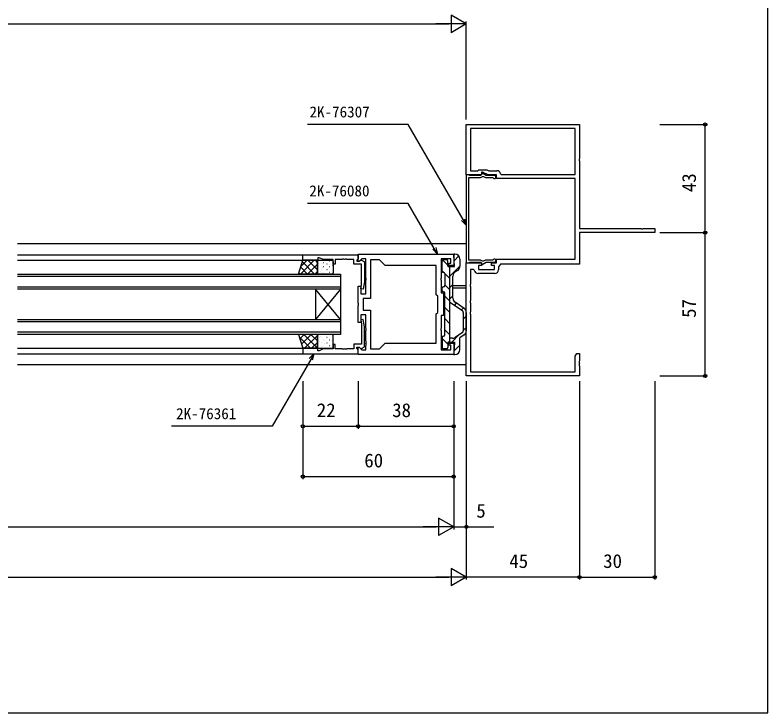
# Model space of a CAD drawing. Units: millimetres, scale not verified. Extents: x -437 to 438, y -681 to 679.
# Drawn here: x 138.8 to 438.3, y -681.2 to -403.7 of the extents above; entities that cross this region are included whole.
import ezdxf
from ezdxf.enums import TextEntityAlignment as Align

# ---------------------------------------------------------------- set-up
doc = ezdxf.new("R2010")
doc.units = ezdxf.units.MM
doc.header["$LTSCALE"] = 4
for name, color, linetype in [('0-2_YKK_11', 7, 'Continuous'), ('0-3_YKK_12', 2, 'Continuous'), ('0-4_YKK_13', 4, 'Continuous'), ('0-6_YKK_D', 6, 'Continuous'), ('0-7_YKK_ZWAK', 7, 'Continuous')]:
    doc.layers.add(name, color=color, linetype=linetype)
doc.styles.add('ＭＳ ゴシック', font='')
doc.styles.get('ＭＳ ゴシック').set_extended_font_data('MS Gothic')

msp = doc.modelspace()

# ---------------------------------------------------------------- linework, layer by layer
at = {"layer": '0-2_YKK_11'}
msp.add_line((329.63, -506.43), (322.97, -506.43), dxfattribs=at)
for points in [[(318.3, -547.2), (318.3, -502.2), (324.3, -502.2), (324.3, -503.2), (323.1, -503.2), (323.1, -504.8), (329.5, -504.8), (329.5, -503.2), (328.3, -503.2), (328.3, -502.2), (330.3, -502.2), (330.3, -500.7), (361.67, -500.7), (361.67, -468.7), (330.3, -468.7), (330.3, -467.2), (326.945, -467.2), (324.8, -466.2), (324.3, -466.2), (324.3, -467.2), (318.3, -467.2), (318.3, -447.2), (363.3, -447.2), (363.3, -460.742), (363.18, -460.925), (363.18, -461.475), (363.3, -461.658), (363.3, -488.57), (387.842, -488.57), (388.025, -488.69), (388.575, -488.69), (388.758, -488.57), (393.3, -488.57), (393.3, -490.2), (363.3, -490.2), (363.3, -502.7), (331.9, -502.7), (331.13, -503.8), (331.13, -504.93)], [(361.67, -448.83), (319.93, -448.83), (319.93, -465.57), (322.93, -465.57), (323.3, -465.2), (326.512, -465.2), (327.306, -465.57), (330.43, -465.57)], [(331.909, -466.82), (332.205, -467.07), (361.67, -467.07), (361.67, -448.83)], [(329.5, -467.5), (326.151, -467.5), (324.575, -466.59), (324.05, -467.5), (319.733, -467.5), (319.473, -467.35), (319.3, -467.25), (318.3, -467.25)], [(318.3, -467.25), (318.3, -502.15), (319.3, -502.15), (319.473, -502.05), (319.733, -501.9), (324.05, -501.9), (324.575, -502.81), (326.151, -501.9), (329.5, -501.9)], [(329.001, -500.967), (328.752, -501.1), (325.937, -501.1), (325.119, -501.572), (324.73, -501.494), (323.935, -501.1), (319.3, -501.1), (319.3, -468.3), (323.935, -468.3), (324.73, -467.906), (325.119, -467.828), (325.937, -468.3), (328.752, -468.3), (329.001, -468.433)], [(275.3, -498.7), (313.3, -498.7), (313.3, -503.2), (311.3, -503.2), (311.3, -502.4), (312.1, -502.4), (312.1, -500.63), (308.3, -500.63), (308.3, -508.242), (308.18, -508.425), (308.18, -508.975), (308.3, -509.158), (308.3, -514.2), (309.3, -514.2), (309.3, -518.242), (309.18, -518.425), (309.18, -518.975), (309.3, -519.158), (309.3, -523.2), (308.3, -523.2), (308.3, -528.242), (308.18, -528.425), (308.18, -528.975), (308.3, -529.158), (308.3, -536.77), (312.1, -536.77), (312.1, -535), (311.3, -535), (311.3, -534.2), (313.3, -534.2), (313.3, -538.7), (275.3, -538.7), (275.3, -535.9), (275.67, -535.746), (276.694, -536.77), (278.3, -536.77), (278.3, -535.158), (278.42, -534.975), (278.42, -534.425), (278.3, -534.242)], [(278.3, -534.242), (278.3, -534.158), (278.42, -533.975), (278.42, -533.425), (278.3, -533.242), (278.3, -529.158), (278.42, -528.975), (278.42, -528.425), (278.3, -528.242), (278.3, -522.9), (276.3, -522.9), (276.3, -525.9), (275.3, -525.9), (275.3, -519.158), (275.42, -518.975), (275.42, -518.425), (275.3, -518.242), (275.3, -511.5), (276.3, -511.5), (276.3, -514.5), (278.3, -514.5), (278.3, -509.158), (278.42, -508.975), (278.42, -508.425), (278.3, -508.242), (278.3, -500.63), (276.694, -500.63), (275.67, -501.654), (275.3, -501.5), (275.3, -498.7)], [(321.487, -505.155), (321.19, -504.9), (319.93, -504.9), (319.93, -510.742), (319.81, -510.925), (319.81, -511.475), (319.93, -511.658), (319.93, -517.242), (319.81, -517.425), (319.81, -517.975), (319.93, -518.158), (319.93, -521.742), (319.81, -521.925), (319.81, -522.475), (319.93, -522.658), (319.93, -545.57), (361.67, -545.57), (361.67, -539.291), (362.3, -538.2), (363.3, -538.2), (363.3, -541.242), (363.18, -541.425), (363.18, -541.975), (363.3, -542.158), (363.3, -542.242), (363.18, -542.425), (363.18, -542.975), (363.3, -543.158), (363.3, -547.2), (318.3, -547.2)]]:
    msp.add_lwpolyline(points, dxfattribs=at)
for points in [[(253.3, -499), (275.3, -499), (275.3, -500.63), (275, -500.93), (274.8, -501.13), (274.8, -501.6), (275.75, -501.6), (276.25, -501.1), (276.588, -501.1), (277.8, -501.8), (277.8, -509.808), (277.292, -512.687), (276.308, -512.513), (276.6, -510.855), (276.6, -502.8), (273.6, -502.8), (273.6, -500.93), (270.808, -500.93), (270.625, -500.81), (270.075, -500.81), (269.892, -500.93), (269.808, -500.93), (269.625, -500.81), (269.075, -500.81), (268.892, -500.93), (266.1, -500.93), (266.1, -502.7), (265.3, -502.7), (265.3, -500.93), (261.365, -500.93), (259.8, -500.2), (259.3, -500.2), (259.3, -501.2), (253.3, -501.2)], [(286.03, -534.1), (306.37, -534.1), (306.37, -522.53), (307, -521.9), (307, -515.5), (306.37, -514.87), (306.37, -503.3), (286.03, -503.3), (283.73, -501), (280.23, -501), (280.23, -516.43), (277.23, -516.43), (277.23, -520.97), (280.23, -520.97), (280.23, -536.4), (283.73, -536.4)], [(253.3, -538.4), (275.3, -538.4), (275.3, -536.77), (275, -536.47), (274.8, -536.27), (274.8, -535.8), (275.75, -535.8), (276.25, -536.3), (276.588, -536.3), (277.8, -535.6), (277.8, -527.592), (277.292, -524.713), (276.308, -524.887), (276.6, -526.545), (276.6, -534.6), (273.6, -534.6), (273.6, -536.47), (270.808, -536.47), (270.625, -536.59), (270.075, -536.59), (269.892, -536.47), (269.808, -536.47), (269.625, -536.59), (269.075, -536.59), (268.892, -536.47), (266.1, -536.47), (266.1, -534.7), (265.3, -534.7), (265.3, -536.47), (261.365, -536.47), (259.8, -537.2), (259.3, -537.2), (259.3, -536.2), (253.3, -536.2)]]:
    msp.add_lwpolyline(points, close=True, dxfattribs=at)
for centre, radius, start, end in [((330.43, -467.07), 1.5, 9.59408, 89.99999), ((329.5, -468.1), 0.6, 213.74896, 89.99997), ((329.5, -501.3), 0.6, 270.00003, 146.25104), ((322.97, -504.93), 1.5, 188.62693, 270), ((329.63, -504.93), 1.5, 270.00001, 359.99999)]:
    msp.add_arc(centre, radius, start, end, dxfattribs=at)
at = {"layer": '0-3_YKK_12'}
for p, q in [((318.3, -494.7), (139.8, -494.7)), ((139.8, -499), (275.3, -499)), ((139.8, -501.2), (253.3, -501.2)), ((139.8, -506.7), (268.3, -506.7)), ((268.3, -507.7), (139.8, -507.7)), ((139.8, -511.7), (268.3, -511.7)), ((313, -511.2), (318.3, -511.2)), ((258.3, -512.7), (258.3, -524.7)), ((268.3, -512.7), (258.3, -524.7)), ((268.3, -524.7), (258.3, -512.7)), ((268.3, -512.7), (268.3, -524.7)), ((139.8, -524.7), (268.3, -524.7)), ((268.3, -525.7), (139.8, -525.7)), ((139.8, -529.7), (268.3, -529.7)), ((139.8, -536.2), (253.3, -536.2)), ((139.8, -538.4), (252.308, -538.4)), ((139.8, -538.4), (275.3, -538.4)), ((139.8, -542.7), (318.3, -542.7))]:
    msp.add_line(p, q, dxfattribs=at)
for points in [[(268.3, -506.7), (268.3, -512.7), (139.8, -512.7)], [(268.3, -524.7), (268.3, -530.7), (139.8, -530.7)]]:
    msp.add_lwpolyline(points, dxfattribs=at)
at = {"layer": '0-4_YKK_13'}
for p, q in [((313.451, -501.369), (315.365, -499.455)), ((313.6, -498.7), (313.8, -498.7)), ((257.835, -501.2), (252.335, -506.7)), ((255.006, -501.2), (252.514, -503.692)), ((253.102, -501.829), (257.972, -506.7)), ((259.085, -502.779), (255.163, -506.7)), ((255.301, -501.2), (259.085, -504.984)), ((258.129, -501.2), (259.085, -502.156)), ((259.085, -506.2), (259.085, -501.7)), ((259.38, -501.415), (259.418, -501.415)), ((259.504, -501.381), (259.512, -501.383)), ((259.515, -502.298), (259.578, -502.339)), ((259.585, -501.2), (264.8, -501.2)), ((260.591, -502.626), (260.629, -502.626)), ((261.562, -502.109), (261.569, -502.112)), ((261.66, -501.415), (261.698, -501.415)), ((262.871, -502.626), (262.909, -502.626)), ((263.902, -502.938), (263.909, -502.94)), ((263.94, -501.415), (263.978, -501.415)), ((265.134, -503.079), (265.197, -503.12)), ((265.151, -502.626), (265.189, -502.626)), ((265.3, -501.7), (265.3, -506.2)), ((308.7, -505.5), (308.7, -501.5)), ((308.925, -501.083), (311, -503.158)), ((310.5, -501), (309.2, -501)), ((311, -503.4), (311, -501.5)), ((315.8, -500.7), (315.8, -503.543)), ((251.746, -506.13), (252.316, -506.7)), ((252.424, -503.98), (255.144, -506.7)), ((259.085, -505.607), (257.992, -506.7)), ((259.38, -503.658), (259.418, -503.658)), ((259.38, -505.9), (259.418, -505.9)), ((260.178, -505.675), (260.241, -505.717)), ((260.591, -504.869), (260.629, -504.869)), ((260.628, -506.04), (260.635, -506.043)), ((261.113, -504.081), (261.12, -504.083)), ((261.532, -503.633), (261.595, -503.674)), ((261.66, -503.658), (261.698, -503.658)), ((261.66, -505.9), (261.698, -505.9)), ((262.871, -504.869), (262.909, -504.869)), ((263.17, -504.809), (263.177, -504.812)), ((263.94, -503.658), (263.978, -503.658)), ((263.94, -505.9), (263.978, -505.9)), ((265.151, -504.869), (265.189, -504.869)), ((308.7, -505.348), (309.355, -506.003)), ((309.3, -506), (309.2, -506)), ((311.542, -503.7), (311.8, -503.958)), ((311.8, -507.51), (315.8, -503.51)), ((311.8, -533.7), (311.8, -503.7)), ((314.792, -505.279), (314.008, -505.727)), ((264.8, -506.7), (259.585, -506.7)), ((309.797, -506.445), (311.8, -508.448)), ((309.8, -506.5), (309.8, -511.2)), ((313, -516.244), (313, -507.464)), ((309.3, -511.7), (309.2, -511.7)), ((309.8, -510.938), (311.8, -512.938)), ((311.8, -512), (313, -510.8)), ((308.7, -513.2), (308.7, -512.2)), ((309.2, -513.7), (309.3, -513.7)), ((309.8, -530.9), (309.8, -514.2)), ((313, -512.2), (318.3, -512.2)), ((309.8, -515.429), (311.8, -517.429)), ((311.8, -516.49), (313, -515.29)), ((316.749, -521.297), (311.8, -517.931)), ((317.423, -520.308), (313.876, -517.898)), ((309.8, -519.919), (311.8, -521.919)), ((313.615, -519.165), (314.475, -518.305)), ((316.288, -520.983), (317.149, -520.122)), ((317.1, -521.958), (317.1, -529.242)), ((317.1, -524.661), (318.3, -523.461)), ((318.3, -521.962), (318.3, -529.243)), ((309.8, -524.409), (311.8, -526.409)), ((309.8, -528.899), (311.8, -530.899)), ((316.75, -529.903), (313.881, -531.854)), ((317.1, -529.151), (318.3, -527.951)), ((251.892, -531.732), (256.36, -536.2)), ((253.791, -530.7), (252.099, -532.391)), ((256.619, -530.7), (252.777, -534.542)), ((253.688, -530.7), (259.085, -536.097)), ((259.085, -531.063), (253.948, -536.2)), ((256.517, -530.7), (259.085, -533.268)), ((259.085, -531.2), (259.085, -535.7)), ((259.38, -532.81), (259.418, -532.81)), ((264.8, -530.7), (259.585, -530.7)), ((259.866, -531.914), (259.929, -531.955)), ((260.456, -531.548), (260.463, -531.55)), ((260.591, -531.779), (260.629, -531.779)), ((261.66, -532.81), (261.698, -532.81)), ((262.548, -532.289), (262.555, -532.291)), ((262.871, -531.779), (262.909, -531.779)), ((263.94, -532.81), (263.978, -532.81)), ((264.606, -533.017), (264.613, -533.02)), ((265.151, -531.779), (265.189, -531.779)), ((265.3, -535.7), (265.3, -531.2)), ((308.7, -531.9), (308.7, -535.9)), ((308.7, -532.289), (311, -534.589)), ((309.3, -531.4), (309.2, -531.4)), ((312.756, -532.2), (311.8, -532.2)), ((312.551, -533.7), (315.493, -530.758)), ((317.423, -530.898), (315.8, -532)), ((315.8, -536.7), (315.8, -532)), ((253.194, -535.862), (253.531, -536.2)), ((259.085, -533.891), (256.776, -536.2)), ((259.274, -535.391), (259.282, -535.393)), ((259.38, -535.053), (259.418, -535.053)), ((259.724, -533.419), (259.731, -533.422)), ((260.529, -535.291), (260.592, -535.333)), ((260.591, -534.021), (260.629, -534.021)), ((261.66, -535.053), (261.698, -535.053)), ((261.883, -533.249), (261.946, -533.29)), ((262.064, -534.248), (262.071, -534.25)), ((262.871, -534.021), (262.909, -534.021)), ((263.94, -535.053), (263.978, -535.053)), ((264.156, -534.989), (264.163, -534.991)), ((265.151, -534.021), (265.189, -534.021)), ((311, -534), (311, -535.9)), ((311.3, -533.7), (313.6, -533.7)), ((313.6, -533.7), (313.301, -538.381)), ((313.365, -537.376), (315.8, -534.941)), ((259.585, -536.2), (264.8, -536.2)), ((261.332, -536.119), (261.339, -536.122)), ((310.5, -536.4), (309.2, -536.4)), ((313.6, -538.7), (313.8, -538.7))]:
    msp.add_line(p, q, dxfattribs=at)
msp.add_lwpolyline([(311.3, -503.7), (313.6, -503.7), (313.301, -499.019)], dxfattribs=at)
for points in [[(253.3, -501.2), (259.085, -501.2), (259.085, -506.7), (251.566, -506.7)], [(253.3, -536.2), (259.085, -536.2), (259.085, -530.7), (251.566, -530.7)]]:
    msp.add_lwpolyline(points, close=True, dxfattribs=at)
for centre, radius, start, end in [((313.6, -499), 0.3, 90, 183.65976), ((313.8, -500.7), 2, 360, 90), ((259.585, -501.7), 0.5, 90, 180), ((264.8, -501.7), 0.5, 0, 90), ((309.2, -501.5), 0.5, 89.99641, 179.99641), ((310.5, -501.5), 0.5, 359.99641, 89.99641), ((309.2, -505.5), 0.5, 179.99641, 270), ((309.3, -506.5), 0.5, 360, 89.99997), ((311.3, -503.4), 0.3, 179.99641, 270), ((315, -507.464), 2, 119.74538, 180), ((313.8, -503.543), 2, 299.74538, 360), ((259.585, -506.2), 0.5, 180, 270), ((264.8, -506.2), 0.5, 270, 0), ((309.2, -512.2), 0.5, 89.99641, 179.99641), ((309.3, -511.2), 0.5, 269.99641, 360), ((309.2, -513.2), 0.5, 179.99641, 269.99641), ((309.3, -514.2), 0.5, 0, 89.97137), ((315, -516.244), 2, 180, 235.81101), ((316.3, -521.962), 2, 0.00289, 55.81101), ((316.3, -521.958), 0.8, 0.00289, 55.78387), ((316.3, -529.242), 0.8, 304.21613, 0.00289), ((316.3, -529.244), 2, 304.16806, 0.00289), ((259.585, -531.2), 0.5, 90, 180), ((264.8, -531.2), 0.5, 0, 90), ((309.2, -531.9), 0.5, 90, 180.00359), ((309.3, -530.9), 0.5, 270, 0), ((312.756, -530.2), 2, 270, 304.21613), ((259.585, -535.7), 0.5, 180, 270), ((264.8, -535.7), 0.5, 270, 0), ((309.2, -535.9), 0.5, 180.00359, 270.00359), ((310.5, -535.9), 0.5, 270.00359, 0.00359), ((311.3, -534), 0.3, 90, 180.00359), ((313.6, -538.4), 0.3, 176.34024, 270), ((313.8, -536.7), 2, 270, 0)]:
    msp.add_arc(centre, radius, start, end, dxfattribs=at)
at = {"layer": '0-6_YKK_D'}
for p, q in [((318.3, -407.2), (312.238, -403.7)), ((312.238, -403.7), (312.238, -410.7)), ((30.3, -407.2), (311.3, -407.2)), ((318.3, -407.2), (306.176, -407.2)), ((318.3, -407.2), (312.238, -410.7)), ((318.3, -445.2), (318.3, -406.2)), ((395.3, -447.2), (414.3, -447.2)), ((413.3, -490.2), (413.3, -447.2)), ((395.3, -490.2), (414.3, -490.2)), ((395.3, -490.2), (414.3, -490.2)), ((413.3, -547.2), (413.3, -490.2)), ((395.3, -547.2), (414.3, -547.2)), ((253.3, -549.2), (253.3, -568.2)), ((253.3, -549.2), (253.3, -588.2)), ((275.3, -549.2), (275.3, -568.2)), ((275.3, -549.2), (275.3, -568.2)), ((313.3, -549.2), (313.3, -568.2)), ((313.3, -549.2), (313.3, -588.2)), ((313.3, -549.2), (313.3, -608.2)), ((313.3, -549.2), (313.3, -608.2)), ((318.3, -549.2), (318.3, -608.2)), ((318.3, -549.2), (318.3, -628.2)), ((318.3, -549.2), (318.3, -628.2)), ((363.3, -549.2), (363.3, -628.2)), ((363.3, -549.2), (363.3, -628.2)), ((393.3, -549.2), (393.3, -628.2)), ((253.3, -567.2), (275.3, -567.2)), ((275.3, -567.2), (313.3, -567.2)), ((253.3, -587.2), (313.3, -587.2)), ((313.3, -607.2), (307.238, -603.7)), ((307.238, -603.7), (307.238, -610.7)), ((-29.7, -607.2), (306.3, -607.2)), ((313.3, -607.2), (301.176, -607.2)), ((313.3, -607.2), (307.238, -610.7)), ((318.3, -627.2), (312.238, -623.7)), ((312.238, -623.7), (312.238, -630.7)), ((-329.7, -627.2), (311.3, -627.2)), ((318.3, -627.2), (306.176, -627.2)), ((318.3, -627.2), (312.238, -630.7)), ((363.3, -627.2), (318.3, -627.2)), ((363.3, -627.2), (393.3, -627.2))]:
    msp.add_line(p, q, dxfattribs=at)
for points in [[(318.3, -487.2), (317.025, -484.992), (295.206, -447.2), (255.127, -447.2)], [(306.811, -498.7), (305.536, -496.492), (295.206, -478.6), (255.127, -478.6)], [(317.617, -484.65), (318.3, -487.2), (316.433, -485.333)], [(306.127, -496.15), (306.811, -498.7), (304.944, -496.833)], [(257.68, -538.4), (256.405, -540.608), (241.052, -567.2), (200.973, -567.2)], [(255.813, -540.267), (257.68, -538.4), (256.997, -540.95)], [(313.3, -607.2), (318.3, -607.2), (329.197, -607.2)]]:
    msp.add_lwpolyline(points, dxfattribs=at)
for centre in [(413.3, -447.2), (413.3, -490.2), (413.3, -490.2), (413.3, -547.2), (253.3, -567.2), (275.3, -567.2), (275.3, -567.2), (313.3, -567.2), (253.3, -587.2), (313.3, -587.2), (318.3, -607.2), (363.3, -627.2), (363.3, -627.2), (393.3, -627.2)]:
    msp.add_circle(centre, 0.637, dxfattribs=at)
at = {"layer": '0-7_YKK_ZWAK'}
msp.add_lwpolyline([(-436.7, -681.2), (438.3, -681.2), (438.3, 643.8)], dxfattribs=at)

# ---------------------------------------------------------------- texts
at = {"layer": '0-6_YKK_D', "style": 'ＭＳ ゴシック'}
for s, height, p in [('2K-76307', 4.399, (255.94, -445.7)), ('2K-76080', 4.399, (255.866, -477.1)), ('2K-76361', 4.399, (202.877, -565.7)), ('22', 5.499, (258.845, -565.2)), ('38', 5.499, (288.824, -565.2)), ('60', 5.499, (277.739, -585.2)), ('5', 5.499, (322.296, -605.2)), ('45', 5.499, (335.431, -625.2)), ('30', 5.499, (372.76, -625.2))]:
    msp.add_text(s, height=height, dxfattribs=at).set_placement(p, align=Align.BOTTOM_LEFT)
for s, p in [('43', (411.3, -474.069)), ('57', (411.3, -524.091))]:
    msp.add_text(s, height=5.499, rotation=90, dxfattribs=at).set_placement(p, align=Align.BOTTOM_LEFT)

doc.saveas('drawing.dxf')
